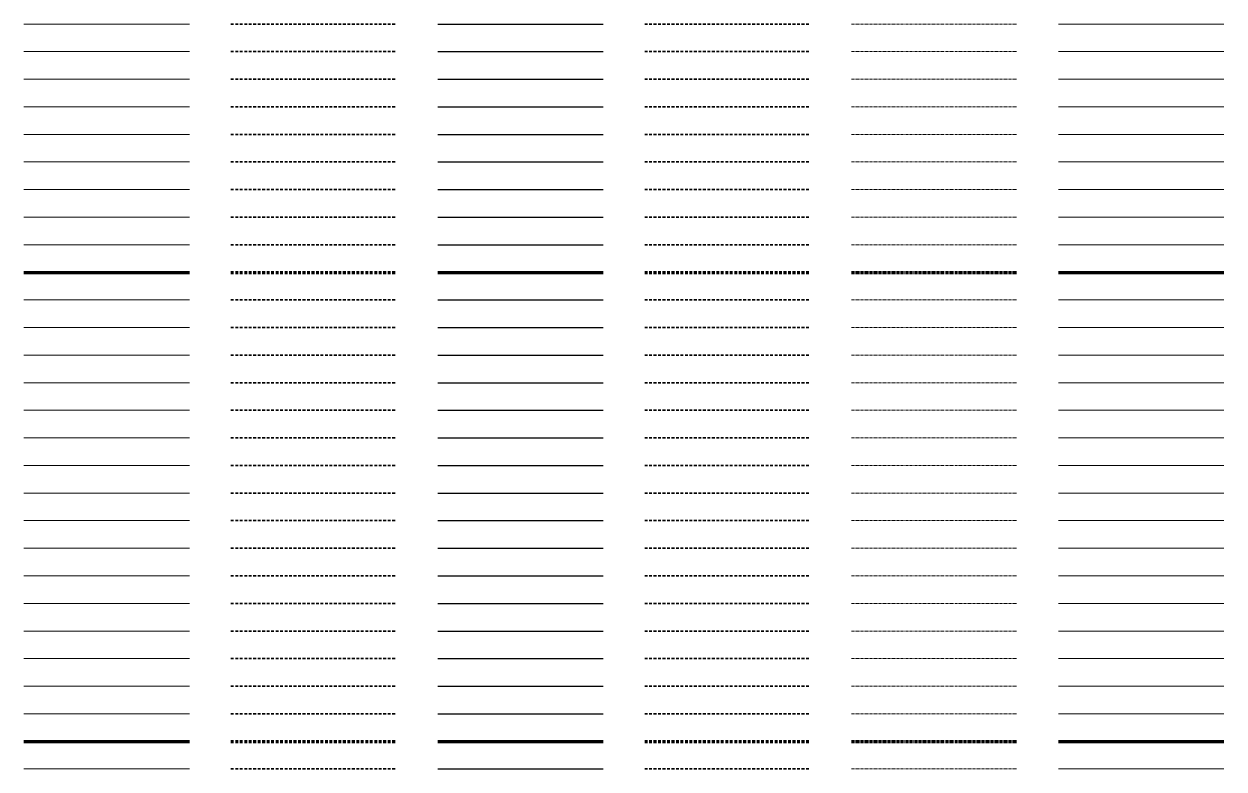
# Model space of a CAD drawing. Header units: metres. Extents: x -170 to 2070, y -13 to 17840.
# Drawn here: x 150 to 1020, y 3900 to 4440 of the extents above; entities that cross this region are included whole.
import ezdxf
from ezdxf.lldxf.tags import DXFTag

# ---------------------------------------------------------------- set-up
doc = ezdxf.new("R2010")
doc.units = ezdxf.units.M
doc.linetypes.add('KL-SO', pattern=[3.25, 2, -1.25])
doc.linetypes.add('KL-VERLATEN-SO', pattern=[3.25, 2, -0.5, 0.25, -0.5])
for name, color, linetype, lineweight in [('B-OI-KL-ET_HS_TRANSPORT_50 kV_OVERIG-G', 1, 'Continuous', 18), ('B-OI-KL-ET_HS_TRANSPORT_50 kV_OVERIG-RESERVE-G', 1, 'KL-RESERVE-SO', 18), ('B-OI-KL-ET_HS_TRANSPORT_50 kV_OVERIG-VERLATEN-G', 1, 'KL-VERLATEN-SO', 18), ('B-OI-KL-ET_HS_VERWIJZING_MANTELBUIS-G', 7, 'Continuous', 70), ('B-OI-KL-ET_HS_VERWIJZING_MANTELBUIS-RESERVE-G', 7, 'KL-RESERVE-SO', 70), ('B-OI-KL-ET_HS_VERWIJZING_MANTELBUIS-VERLATEN-G', 7, 'KL-VERLATEN-SO', 70), ('B-OI-KL-ET_HS_ZINKER_BOOG-G', 7, 'Continuous', 18), ('B-OI-KL-ET_HS_ZINKER_BOOG-RESERVE-G', 7, 'KL-RESERVE-SO', 18), ('B-OI-KL-ET_HS_ZINKER_BOOG-VERLATEN-G', 7, 'KL-VERLATEN-SO', 18), ('B-OI-KL-ET_LHS_AARDING_Cu VERTIND_25-G', 7, 'Continuous', 18), ('B-OI-KL-ET_LHS_AARDING_Cu VERTIND_25-RESERVE-G', 7, 'KL-RESERVE-SO', 18), ('B-OI-KL-ET_LHS_AARDING_Cu VERTIND_25-VERLATEN-G', 7, 'KL-VERLATEN-SO', 18), ('B-OI-KL-ET_LHS_AARDING_Cu VERTIND_35-G', 7, 'Continuous', 18), ('B-OI-KL-ET_LHS_AARDING_Cu VERTIND_35-RESERVE-G', 7, 'KL-RESERVE-SO', 18), ('B-OI-KL-ET_LHS_AARDING_Cu VERTIND_35-VERLATEN-G', 7, 'KL-VERLATEN-SO', 18), ('B-OI-KL-ET_LHS_AARDING_Cu VERTIND_50-G', 7, 'Continuous', 18), ('B-OI-KL-ET_LHS_AARDING_Cu VERTIND_50-RESERVE-G', 7, 'KL-RESERVE-SO', 18), ('B-OI-KL-ET_LHS_AARDING_Cu VERTIND_50-VERLATEN-G', 7, 'KL-VERLATEN-SO', 18), ('B-OI-KL-ET_LHS_AARDING_Cu VERTIND_6-G', 7, 'Continuous', 18), ('B-OI-KL-ET_LHS_AARDING_Cu VERTIND_6-RESERVE-G', 7, 'KL-RESERVE-SO', 18), ('B-OI-KL-ET_LHS_AARDING_Cu VERTIND_6-VERLATEN-G', 7, 'KL-VERLATEN-SO', 18), ('B-OI-KL-ET_LHS_AARDING_Cu VERTIND_70-G', 7, 'Continuous', 18), ('B-OI-KL-ET_LHS_AARDING_Cu VERTIND_70-RESERVE-G', 7, 'KL-RESERVE-SO', 18), ('B-OI-KL-ET_LHS_AARDING_Cu VERTIND_70-VERLATEN-G', 7, 'KL-VERLATEN-SO', 18), ('B-OI-KL-ET_LHS_AARDING_Cu VERTIND_95-G', 7, 'Continuous', 18), ('B-OI-KL-ET_LHS_AARDING_Cu VERTIND_95-RESERVE-G', 7, 'KL-RESERVE-SO', 18), ('B-OI-KL-ET_LHS_AARDING_Cu VERTIND_95-VERLATEN-G', 7, 'KL-VERLATEN-SO', 18), ('B-OI-KL-ET_LHS_AARDING_Cu_25-G', 7, 'Continuous', 18), ('B-OI-KL-ET_LHS_AARDING_Cu_25-RESERVE-G', 7, 'KL-RESERVE-SO', 18), ('B-OI-KL-ET_LHS_AARDING_Cu_25-VERLATEN-G', 7, 'KL-VERLATEN-SO', 18), ('B-OI-KL-ET_LHS_AARDING_Cu_35-G', 7, 'Continuous', 18), ('B-OI-KL-ET_LHS_AARDING_Cu_35-RESERVE-G', 7, 'KL-RESERVE-SO', 18), ('B-OI-KL-ET_LHS_AARDING_Cu_35-VERLATEN-G', 7, 'KL-VERLATEN-SO', 18), ('B-OI-KL-ET_LHS_AARDING_Cu_50-G', 7, 'Continuous', 18), ('B-OI-KL-ET_LHS_AARDING_Cu_50-RESERVE-G', 7, 'KL-RESERVE-SO', 18), ('B-OI-KL-ET_LHS_AARDING_Cu_50-VERLATEN-G', 7, 'KL-VERLATEN-SO', 18), ('B-OI-KL-ET_LHS_AARDING_Cu_6-G', 7, 'Continuous', 18), ('B-OI-KL-ET_LHS_AARDING_Cu_6-RESERVE-G', 7, 'KL-RESERVE-SO', 18), ('B-OI-KL-ET_LHS_AARDING_Cu_6-VERLATEN-G', 7, 'KL-VERLATEN-SO', 18), ('B-OI-KL-ET_LHS_AARDING_Cu_70-G', 7, 'Continuous', 18), ('B-OI-KL-ET_LHS_AARDING_Cu_70-RESERVE-G', 7, 'KL-RESERVE-SO', 18), ('B-OI-KL-ET_LHS_AARDING_Cu_70-VERLATEN-G', 7, 'KL-VERLATEN-SO', 18), ('B-OI-KL-ET_LHS_AARDING_Cu_95-G', 7, 'Continuous', 18), ('B-OI-KL-ET_LHS_AARDING_Cu_95-RESERVE-G', 7, 'KL-RESERVE-SO', 18), ('B-OI-KL-ET_LHS_AARDING_Cu_95-VERLATEN-G', 7, 'KL-VERLATEN-SO', 18), ('B-OI-KL-ET_LHS_KATTENRUG-G', 7, 'Continuous', 18), ('B-OI-KL-ET_LHS_KATTENRUG-RESERVE-G', 7, 'KL-RESERVE-SO', 18), ('B-OI-KL-ET_LHS_KATTENRUG-VERLATEN-G', 7, 'KL-VERLATEN-SO', 18), ('B-OI-KL-ET_LHS_KRUISING_OVERIG-G', 7, 'Continuous', 18), ('B-OI-KL-ET_LHS_KRUISING_OVERIG-RESERVE-G', 7, 'KL-RESERVE-SO', 18), ('B-OI-KL-ET_LHS_KRUISING_OVERIG-VERLATEN-G', 7, 'KL-VERLATEN-SO', 18), ('B-OI-KL-ET_LHS_OVERIG-G', 7, 'Continuous', 18), ('B-OI-KL-ET_LHS_OVERIG-RESERVE-G', 7, 'KL-RESERVE-SO', 18), ('B-OI-KL-ET_LHS_OVERIG-VERLATEN-G', 7, 'KL-VERLATEN-SO', 18), ('B-OI-KL-ET_LHS_VERWIJZING_MANTELBUIS-G', 7, 'Continuous', 70), ('B-OI-KL-ET_LHS_VERWIJZING_MANTELBUIS-RESERVE-G', 7, 'KL-RESERVE-SO', 70), ('B-OI-KL-ET_LHS_VERWIJZING_MANTELBUIS-VERLATEN-G', 7, 'KL-VERLATEN-SO', 70), ('B-OI-KL-ET_LHS_ZINKER_BOOG-G', 7, 'Continuous', 18), ('B-OI-KL-ET_LHS_ZINKER_BOOG-RESERVE-G', 7, 'KL-RESERVE-SO', 18), ('B-OI-KL-ET_LHS_ZINKER_BOOG-VERLATEN-G', 7, 'KL-VERLATEN-SO', 18), ('B-OI-KL-ET_LS_AANSLUITNET_230 V_2x2.5Cu as2.5-G', 14, 'Continuous', 18), ('B-OI-KL-ET_LS_AANSLUITNET_230 V_2x2.5Cu as2.5-RESERVE-G', 14, 'KL-RESERVE-SO', 18), ('B-OI-KL-ET_LS_AANSLUITNET_230 V_2x2.5Cu as2.5-VERLATEN-G', 14, 'KL-VERLATEN-SO', 18), ('B-OI-KL-ET_LS_AANSLUITNET_230 V_3x10Cu as10-G', 14, 'Continuous', 18), ('B-OI-KL-ET_LS_AANSLUITNET_230 V_3x10Cu as10-RESERVE-G', 14, 'KL-RESERVE-SO', 18), ('B-OI-KL-ET_LS_AANSLUITNET_230 V_3x10Cu as10-VERLATEN-G', 14, 'KL-VERLATEN-SO', 18), ('B-OI-KL-ET_LS_AANSLUITNET_230 V_3x2.5Cu as2.5-G', 14, 'Continuous', 18), ('B-OI-KL-ET_LS_AANSLUITNET_230 V_3x2.5Cu as2.5-RESERVE-G', 14, 'KL-RESERVE-SO', 18), ('B-OI-KL-ET_LS_AANSLUITNET_230 V_3x2.5Cu as2.5-VERLATEN-G', 14, 'KL-VERLATEN-SO', 18), ('B-OI-KL-ET_LS_AANSLUITNET_230 V_3x6Cu as6-G', 14, 'Continuous', 18), ('B-OI-KL-ET_LS_AANSLUITNET_230 V_3x6Cu as6-RESERVE-G', 14, 'KL-RESERVE-SO', 18), ('B-OI-KL-ET_LS_AANSLUITNET_230 V_3x6Cu as6-VERLATEN-G', 14, 'KL-VERLATEN-SO', 18), ('B-OI-KL-ET_LS_AANSLUITNET_230 V_4x10Cu as10-G', 14, 'Continuous', 18), ('B-OI-KL-ET_LS_AANSLUITNET_230 V_4x10Cu as10-RESERVE-G', 14, 'KL-RESERVE-SO', 18), ('B-OI-KL-ET_LS_AANSLUITNET_230 V_4x10Cu as10-VERLATEN-G', 14, 'KL-VERLATEN-SO', 18), ('B-OI-KL-ET_LS_AANSLUITNET_230 V_4x150Al 4x6Cu as50Cu-G', 14, 'Continuous', 18), ('B-OI-KL-ET_LS_AANSLUITNET_230 V_4x150Al 4x6Cu as50Cu-RESERVE-G', 14, 'KL-RESERVE-SO', 18), ('B-OI-KL-ET_LS_AANSLUITNET_230 V_4x150Al 4x6Cu as50Cu-VERLATEN-G', 14, 'KL-VERLATEN-SO', 18), ('B-OI-KL-ET_LS_AANSLUITNET_230 V_4x150Al as50Cu-G', 14, 'Continuous', 18), ('B-OI-KL-ET_LS_AANSLUITNET_230 V_4x150Al as50Cu-RESERVE-G', 14, 'KL-RESERVE-SO', 18), ('B-OI-KL-ET_LS_AANSLUITNET_230 V_4x150Al as50Cu-VERLATEN-G', 14, 'KL-VERLATEN-SO', 18), ('B-OI-KL-ET_LS_AANSLUITNET_230 V_4x16Cu as16-G', 14, 'Continuous', 18), ('B-OI-KL-ET_LS_AANSLUITNET_230 V_4x16Cu as16-RESERVE-G', 14, 'KL-RESERVE-SO', 18), ('B-OI-KL-ET_LS_AANSLUITNET_230 V_4x16Cu as16-VERLATEN-G', 14, 'KL-VERLATEN-SO', 18), ('N-OI-KL-ET_HS_TRANSPORT_50 kV_OVERIG-G', 1, 'KL-SO', 35), ('N-OI-KL-ET_HS_VERWIJZING_MANTELBUIS-G', 10, 'KL-SO', 70), ('N-OI-KL-ET_HS_ZINKER_BOOG-G', 7, 'KL-SO', 35), ('N-OI-KL-ET_LHS_AARDING_Cu VERTIND_25-G', 7, 'KL-SO', 35), ('N-OI-KL-ET_LHS_AARDING_Cu VERTIND_35-G', 7, 'KL-SO', 35), ('N-OI-KL-ET_LHS_AARDING_Cu VERTIND_50-G', 7, 'KL-SO', 35), ('N-OI-KL-ET_LHS_AARDING_Cu VERTIND_6-G', 7, 'KL-SO', 35), ('N-OI-KL-ET_LHS_AARDING_Cu VERTIND_70-G', 7, 'KL-SO', 35), ('N-OI-KL-ET_LHS_AARDING_Cu VERTIND_95-G', 7, 'KL-SO', 35), ('N-OI-KL-ET_LHS_AARDING_Cu_25-G', 7, 'KL-SO', 35), ('N-OI-KL-ET_LHS_AARDING_Cu_35-G', 7, 'KL-SO', 35), ('N-OI-KL-ET_LHS_AARDING_Cu_50-G', 7, 'KL-SO', 35), ('N-OI-KL-ET_LHS_AARDING_Cu_6-G', 7, 'KL-SO', 35), ('N-OI-KL-ET_LHS_AARDING_Cu_70-G', 7, 'KL-SO', 35), ('N-OI-KL-ET_LHS_AARDING_Cu_95-G', 7, 'KL-SO', 35), ('N-OI-KL-ET_LHS_KATTENRUG-G', 7, 'KL-SO', 35), ('N-OI-KL-ET_LHS_KRUISING_OVERIG-G', 7, 'KL-SO', 35), ('N-OI-KL-ET_LHS_OVERIG-G', 7, 'KL-SO', 35), ('N-OI-KL-ET_LHS_VERWIJZING_MANTELBUIS-G', 10, 'KL-SO', 70), ('N-OI-KL-ET_LHS_ZINKER_BOOG-G', 7, 'KL-SO', 35), ('N-OI-KL-ET_LS_AANSLUITNET_230 V_2x2.5Cu as2.5-G', 14, 'KL-SO', 35), ('N-OI-KL-ET_LS_AANSLUITNET_230 V_3x10Cu as10-G', 14, 'KL-SO', 35), ('N-OI-KL-ET_LS_AANSLUITNET_230 V_3x2.5Cu as2.5-G', 14, 'KL-SO', 35), ('N-OI-KL-ET_LS_AANSLUITNET_230 V_3x6Cu as6-G', 14, 'KL-SO', 35), ('N-OI-KL-ET_LS_AANSLUITNET_230 V_4x10Cu as10-G', 14, 'KL-SO', 35), ('N-OI-KL-ET_LS_AANSLUITNET_230 V_4x150Al 4x6Cu as50Cu-G', 14, 'KL-SO', 35), ('N-OI-KL-ET_LS_AANSLUITNET_230 V_4x150Al as50Cu-G', 14, 'KL-SO', 35), ('N-OI-KL-ET_LS_AANSLUITNET_230 V_4x16Cu as16-G', 14, 'KL-SO', 35), ('R-OI-KL-ET_HS_TRANSPORT_50 kV_OVERIG-G', 1, 'KL-SO', 35), ('R-OI-KL-ET_HS_VERWIJZING_MANTELBUIS-G', 10, 'KL-SO', 70), ('R-OI-KL-ET_HS_ZINKER_BOOG-G', 7, 'KL-SO', 35), ('R-OI-KL-ET_LHS_AARDING_Cu VERTIND_25-G', 7, 'KL-SO', 35), ('R-OI-KL-ET_LHS_AARDING_Cu VERTIND_35-G', 7, 'KL-SO', 35), ('R-OI-KL-ET_LHS_AARDING_Cu VERTIND_50-G', 7, 'KL-SO', 35), ('R-OI-KL-ET_LHS_AARDING_Cu VERTIND_6-G', 7, 'KL-SO', 35), ('R-OI-KL-ET_LHS_AARDING_Cu VERTIND_70-G', 7, 'KL-SO', 35), ('R-OI-KL-ET_LHS_AARDING_Cu VERTIND_95-G', 7, 'KL-SO', 35), ('R-OI-KL-ET_LHS_AARDING_Cu_25-G', 7, 'KL-SO', 35), ('R-OI-KL-ET_LHS_AARDING_Cu_35-G', 7, 'KL-SO', 35), ('R-OI-KL-ET_LHS_AARDING_Cu_50-G', 7, 'KL-SO', 35), ('R-OI-KL-ET_LHS_AARDING_Cu_6-G', 7, 'KL-SO', 35), ('R-OI-KL-ET_LHS_AARDING_Cu_70-G', 7, 'KL-SO', 35), ('R-OI-KL-ET_LHS_AARDING_Cu_95-G', 7, 'KL-SO', 35), ('R-OI-KL-ET_LHS_KATTENRUG-G', 7, 'KL-SO', 35), ('R-OI-KL-ET_LHS_KRUISING_OVERIG-G', 7, 'KL-SO', 35), ('R-OI-KL-ET_LHS_OVERIG-G', 7, 'KL-SO', 35), ('R-OI-KL-ET_LHS_VERWIJZING_MANTELBUIS-G', 10, 'KL-SO', 70), ('R-OI-KL-ET_LHS_ZINKER_BOOG-G', 7, 'KL-SO', 35), ('R-OI-KL-ET_LS_AANSLUITNET_230 V_2x2.5Cu as2.5-G', 14, 'KL-SO', 35), ('R-OI-KL-ET_LS_AANSLUITNET_230 V_3x10Cu as10-G', 14, 'KL-SO', 35), ('R-OI-KL-ET_LS_AANSLUITNET_230 V_3x2.5Cu as2.5-G', 14, 'KL-SO', 35), ('R-OI-KL-ET_LS_AANSLUITNET_230 V_3x6Cu as6-G', 14, 'KL-SO', 35), ('R-OI-KL-ET_LS_AANSLUITNET_230 V_4x10Cu as10-G', 14, 'KL-SO', 35), ('R-OI-KL-ET_LS_AANSLUITNET_230 V_4x150Al 4x6Cu as50Cu-G', 14, 'KL-SO', 35), ('R-OI-KL-ET_LS_AANSLUITNET_230 V_4x150Al as50Cu-G', 14, 'KL-SO', 35), ('R-OI-KL-ET_LS_AANSLUITNET_230 V_4x16Cu as16-G', 14, 'KL-SO', 35), ('V-OI-KL-ET_HS_TRANSPORT_50 kV_OVERIG-G', 1, 'V-KL-SO', 25), ('V-OI-KL-ET_HS_VERWIJZING_MANTELBUIS-G', 7, 'V-KL-SO', 70), ('V-OI-KL-ET_HS_ZINKER_BOOG-G', 7, 'V-KL-SO', 25), ('V-OI-KL-ET_LHS_AARDING_Cu VERTIND_25-G', 7, 'V-KL-SO', 25), ('V-OI-KL-ET_LHS_AARDING_Cu VERTIND_35-G', 7, 'V-KL-SO', 25), ('V-OI-KL-ET_LHS_AARDING_Cu VERTIND_50-G', 7, 'V-KL-SO', 25), ('V-OI-KL-ET_LHS_AARDING_Cu VERTIND_6-G', 7, 'V-KL-SO', 25), ('V-OI-KL-ET_LHS_AARDING_Cu VERTIND_70-G', 7, 'V-KL-SO', 25), ('V-OI-KL-ET_LHS_AARDING_Cu VERTIND_95-G', 7, 'V-KL-SO', 25), ('V-OI-KL-ET_LHS_AARDING_Cu_25-G', 7, 'V-KL-SO', 25), ('V-OI-KL-ET_LHS_AARDING_Cu_35-G', 7, 'V-KL-SO', 25), ('V-OI-KL-ET_LHS_AARDING_Cu_50-G', 7, 'V-KL-SO', 25), ('V-OI-KL-ET_LHS_AARDING_Cu_6-G', 7, 'V-KL-SO', 25), ('V-OI-KL-ET_LHS_AARDING_Cu_70-G', 7, 'V-KL-SO', 25), ('V-OI-KL-ET_LHS_AARDING_Cu_95-G', 7, 'V-KL-SO', 25), ('V-OI-KL-ET_LHS_KATTENRUG-G', 7, 'V-KL-SO', 25), ('V-OI-KL-ET_LHS_KRUISING_OVERIG-G', 7, 'V-KL-SO', 25), ('V-OI-KL-ET_LHS_OVERIG-G', 7, 'V-KL-SO', 25), ('V-OI-KL-ET_LHS_VERWIJZING_MANTELBUIS-G', 7, 'V-KL-SO', 70), ('V-OI-KL-ET_LHS_ZINKER_BOOG-G', 7, 'V-KL-SO', 25), ('V-OI-KL-ET_LS_AANSLUITNET_230 V_2x2.5Cu as2.5-G', 14, 'V-KL-SO', 25), ('V-OI-KL-ET_LS_AANSLUITNET_230 V_3x10Cu as10-G', 14, 'V-KL-SO', 25), ('V-OI-KL-ET_LS_AANSLUITNET_230 V_3x2.5Cu as2.5-G', 14, 'V-KL-SO', 25), ('V-OI-KL-ET_LS_AANSLUITNET_230 V_3x6Cu as6-G', 14, 'V-KL-SO', 25), ('V-OI-KL-ET_LS_AANSLUITNET_230 V_4x10Cu as10-G', 14, 'V-KL-SO', 25), ('V-OI-KL-ET_LS_AANSLUITNET_230 V_4x150Al 4x6Cu as50Cu-G', 14, 'V-KL-SO', 25), ('V-OI-KL-ET_LS_AANSLUITNET_230 V_4x150Al as50Cu-G', 14, 'V-KL-SO', 25), ('V-OI-KL-ET_LS_AANSLUITNET_230 V_4x16Cu as16-G', 14, 'V-KL-SO', 25)]:
    doc.layers.add(name, color=color, linetype=linetype, lineweight=lineweight)
tags = doc.linetypes.add('KL-RESERVE-SO', pattern='A,7,-2,["RS",Standard,S=1,R=0,X=-1,Y=-0.5],-1.5', length=10.5).pattern_tags.tags
tags[6] = DXFTag(74, 10)
doc.linetypes.add('V-KL-SO', pattern='A,2,[24,nlcs.shx,S=0.75,R=0,X=0,Y=0],2', length=4)

msp = doc.modelspace()

# ---------------------------------------------------------------- linework, layer by layer
at = {"layer": 'B-OI-KL-ET_HS_TRANSPORT_50 kV_OVERIG-G'}
msp.add_line((150, 3900), (270, 3900), dxfattribs=at)
at = {"layer": 'B-OI-KL-ET_HS_TRANSPORT_50 kV_OVERIG-RESERVE-G'}
msp.add_line((900, 3900), (1020, 3900), dxfattribs=at)
at = {"layer": 'B-OI-KL-ET_HS_TRANSPORT_50 kV_OVERIG-VERLATEN-G'}
msp.add_line((750, 3900), (870, 3900), dxfattribs=at)
at = {"layer": 'B-OI-KL-ET_HS_VERWIJZING_MANTELBUIS-G'}
msp.add_line((150, 3920), (270, 3920), dxfattribs=at)
at = {"layer": 'B-OI-KL-ET_HS_VERWIJZING_MANTELBUIS-RESERVE-G'}
msp.add_line((900, 3920), (1020, 3920), dxfattribs=at)
at = {"layer": 'B-OI-KL-ET_HS_VERWIJZING_MANTELBUIS-VERLATEN-G'}
msp.add_line((750, 3920), (870, 3920), dxfattribs=at)
at = {"layer": 'B-OI-KL-ET_HS_ZINKER_BOOG-G'}
msp.add_line((150, 3940), (270, 3940), dxfattribs=at)
at = {"layer": 'B-OI-KL-ET_HS_ZINKER_BOOG-RESERVE-G'}
msp.add_line((900, 3940), (1020, 3940), dxfattribs=at)
at = {"layer": 'B-OI-KL-ET_HS_ZINKER_BOOG-VERLATEN-G'}
msp.add_line((750, 3940), (870, 3940), dxfattribs=at)
at = {"layer": 'B-OI-KL-ET_LHS_AARDING_Cu VERTIND_25-G'}
msp.add_line((150, 3960), (270, 3960), dxfattribs=at)
at = {"layer": 'B-OI-KL-ET_LHS_AARDING_Cu VERTIND_25-RESERVE-G'}
msp.add_line((900, 3960), (1020, 3960), dxfattribs=at)
at = {"layer": 'B-OI-KL-ET_LHS_AARDING_Cu VERTIND_25-VERLATEN-G'}
msp.add_line((750, 3960), (870, 3960), dxfattribs=at)
at = {"layer": 'B-OI-KL-ET_LHS_AARDING_Cu VERTIND_35-G'}
msp.add_line((150, 3980), (270, 3980), dxfattribs=at)
at = {"layer": 'B-OI-KL-ET_LHS_AARDING_Cu VERTIND_35-RESERVE-G'}
msp.add_line((900, 3980), (1020, 3980), dxfattribs=at)
at = {"layer": 'B-OI-KL-ET_LHS_AARDING_Cu VERTIND_35-VERLATEN-G'}
msp.add_line((750, 3980), (870, 3980), dxfattribs=at)
at = {"layer": 'B-OI-KL-ET_LHS_AARDING_Cu VERTIND_50-G'}
msp.add_line((150, 4000), (270, 4000), dxfattribs=at)
at = {"layer": 'B-OI-KL-ET_LHS_AARDING_Cu VERTIND_50-RESERVE-G'}
msp.add_line((900, 4000), (1020, 4000), dxfattribs=at)
at = {"layer": 'B-OI-KL-ET_LHS_AARDING_Cu VERTIND_50-VERLATEN-G'}
msp.add_line((750, 4000), (870, 4000), dxfattribs=at)
at = {"layer": 'B-OI-KL-ET_LHS_AARDING_Cu VERTIND_6-G'}
msp.add_line((150, 4020), (270, 4020), dxfattribs=at)
at = {"layer": 'B-OI-KL-ET_LHS_AARDING_Cu VERTIND_6-RESERVE-G'}
msp.add_line((900, 4020), (1020, 4020), dxfattribs=at)
at = {"layer": 'B-OI-KL-ET_LHS_AARDING_Cu VERTIND_6-VERLATEN-G'}
msp.add_line((750, 4020), (870, 4020), dxfattribs=at)
at = {"layer": 'B-OI-KL-ET_LHS_AARDING_Cu VERTIND_70-G'}
msp.add_line((150, 4040), (270, 4040), dxfattribs=at)
at = {"layer": 'B-OI-KL-ET_LHS_AARDING_Cu VERTIND_70-RESERVE-G'}
msp.add_line((900, 4040), (1020, 4040), dxfattribs=at)
at = {"layer": 'B-OI-KL-ET_LHS_AARDING_Cu VERTIND_70-VERLATEN-G'}
msp.add_line((750, 4040), (870, 4040), dxfattribs=at)
at = {"layer": 'B-OI-KL-ET_LHS_AARDING_Cu VERTIND_95-G'}
msp.add_line((150, 4060), (270, 4060), dxfattribs=at)
at = {"layer": 'B-OI-KL-ET_LHS_AARDING_Cu VERTIND_95-RESERVE-G'}
msp.add_line((900, 4060), (1020, 4060), dxfattribs=at)
at = {"layer": 'B-OI-KL-ET_LHS_AARDING_Cu VERTIND_95-VERLATEN-G'}
msp.add_line((750, 4060), (870, 4060), dxfattribs=at)
at = {"layer": 'B-OI-KL-ET_LHS_AARDING_Cu_25-G'}
msp.add_line((150, 4080), (270, 4080), dxfattribs=at)
at = {"layer": 'B-OI-KL-ET_LHS_AARDING_Cu_25-RESERVE-G'}
msp.add_line((900, 4080), (1020, 4080), dxfattribs=at)
at = {"layer": 'B-OI-KL-ET_LHS_AARDING_Cu_25-VERLATEN-G'}
msp.add_line((750, 4080), (870, 4080), dxfattribs=at)
at = {"layer": 'B-OI-KL-ET_LHS_AARDING_Cu_35-G'}
msp.add_line((150, 4100), (270, 4100), dxfattribs=at)
at = {"layer": 'B-OI-KL-ET_LHS_AARDING_Cu_35-RESERVE-G'}
msp.add_line((900, 4100), (1020, 4100), dxfattribs=at)
at = {"layer": 'B-OI-KL-ET_LHS_AARDING_Cu_35-VERLATEN-G'}
msp.add_line((750, 4100), (870, 4100), dxfattribs=at)
at = {"layer": 'B-OI-KL-ET_LHS_AARDING_Cu_50-G'}
msp.add_line((150, 4120), (270, 4120), dxfattribs=at)
at = {"layer": 'B-OI-KL-ET_LHS_AARDING_Cu_50-RESERVE-G'}
msp.add_line((900, 4120), (1020, 4120), dxfattribs=at)
at = {"layer": 'B-OI-KL-ET_LHS_AARDING_Cu_50-VERLATEN-G'}
msp.add_line((750, 4120), (870, 4120), dxfattribs=at)
at = {"layer": 'B-OI-KL-ET_LHS_AARDING_Cu_6-G'}
msp.add_line((150, 4140), (270, 4140), dxfattribs=at)
at = {"layer": 'B-OI-KL-ET_LHS_AARDING_Cu_6-RESERVE-G'}
msp.add_line((900, 4140), (1020, 4140), dxfattribs=at)
at = {"layer": 'B-OI-KL-ET_LHS_AARDING_Cu_6-VERLATEN-G'}
msp.add_line((750, 4140), (870, 4140), dxfattribs=at)
at = {"layer": 'B-OI-KL-ET_LHS_AARDING_Cu_70-G'}
msp.add_line((150, 4160), (270, 4160), dxfattribs=at)
at = {"layer": 'B-OI-KL-ET_LHS_AARDING_Cu_70-RESERVE-G'}
msp.add_line((900, 4160), (1020, 4160), dxfattribs=at)
at = {"layer": 'B-OI-KL-ET_LHS_AARDING_Cu_70-VERLATEN-G'}
msp.add_line((750, 4160), (870, 4160), dxfattribs=at)
at = {"layer": 'B-OI-KL-ET_LHS_AARDING_Cu_95-G'}
msp.add_line((150, 4180), (270, 4180), dxfattribs=at)
at = {"layer": 'B-OI-KL-ET_LHS_AARDING_Cu_95-RESERVE-G'}
msp.add_line((900, 4180), (1020, 4180), dxfattribs=at)
at = {"layer": 'B-OI-KL-ET_LHS_AARDING_Cu_95-VERLATEN-G'}
msp.add_line((750, 4180), (870, 4180), dxfattribs=at)
at = {"layer": 'B-OI-KL-ET_LHS_KATTENRUG-G'}
msp.add_line((150, 4200), (270, 4200), dxfattribs=at)
at = {"layer": 'B-OI-KL-ET_LHS_KATTENRUG-RESERVE-G'}
msp.add_line((900, 4200), (1020, 4200), dxfattribs=at)
at = {"layer": 'B-OI-KL-ET_LHS_KATTENRUG-VERLATEN-G'}
msp.add_line((750, 4200), (870, 4200), dxfattribs=at)
at = {"layer": 'B-OI-KL-ET_LHS_KRUISING_OVERIG-G'}
msp.add_line((150, 4220), (270, 4220), dxfattribs=at)
at = {"layer": 'B-OI-KL-ET_LHS_KRUISING_OVERIG-RESERVE-G'}
msp.add_line((900, 4220), (1020, 4220), dxfattribs=at)
at = {"layer": 'B-OI-KL-ET_LHS_KRUISING_OVERIG-VERLATEN-G'}
msp.add_line((750, 4220), (870, 4220), dxfattribs=at)
at = {"layer": 'B-OI-KL-ET_LHS_OVERIG-G'}
msp.add_line((150, 4240), (270, 4240), dxfattribs=at)
at = {"layer": 'B-OI-KL-ET_LHS_OVERIG-RESERVE-G'}
msp.add_line((900, 4240), (1020, 4240), dxfattribs=at)
at = {"layer": 'B-OI-KL-ET_LHS_OVERIG-VERLATEN-G'}
msp.add_line((750, 4240), (870, 4240), dxfattribs=at)
at = {"layer": 'B-OI-KL-ET_LHS_VERWIJZING_MANTELBUIS-G'}
msp.add_line((150, 4260), (270, 4260), dxfattribs=at)
at = {"layer": 'B-OI-KL-ET_LHS_VERWIJZING_MANTELBUIS-RESERVE-G'}
msp.add_line((900, 4260), (1020, 4260), dxfattribs=at)
at = {"layer": 'B-OI-KL-ET_LHS_VERWIJZING_MANTELBUIS-VERLATEN-G'}
msp.add_line((750, 4260), (870, 4260), dxfattribs=at)
at = {"layer": 'B-OI-KL-ET_LHS_ZINKER_BOOG-G'}
msp.add_line((150, 4280), (270, 4280), dxfattribs=at)
at = {"layer": 'B-OI-KL-ET_LHS_ZINKER_BOOG-RESERVE-G'}
msp.add_line((900, 4280), (1020, 4280), dxfattribs=at)
at = {"layer": 'B-OI-KL-ET_LHS_ZINKER_BOOG-VERLATEN-G'}
msp.add_line((750, 4280), (870, 4280), dxfattribs=at)
at = {"layer": 'B-OI-KL-ET_LS_AANSLUITNET_230 V_2x2.5Cu as2.5-G'}
msp.add_line((150, 4300), (270, 4300), dxfattribs=at)
at = {"layer": 'B-OI-KL-ET_LS_AANSLUITNET_230 V_2x2.5Cu as2.5-RESERVE-G'}
msp.add_line((900, 4300), (1020, 4300), dxfattribs=at)
at = {"layer": 'B-OI-KL-ET_LS_AANSLUITNET_230 V_2x2.5Cu as2.5-VERLATEN-G'}
msp.add_line((750, 4300), (870, 4300), dxfattribs=at)
at = {"layer": 'B-OI-KL-ET_LS_AANSLUITNET_230 V_3x10Cu as10-G'}
msp.add_line((150, 4320), (270, 4320), dxfattribs=at)
at = {"layer": 'B-OI-KL-ET_LS_AANSLUITNET_230 V_3x10Cu as10-RESERVE-G'}
msp.add_line((900, 4320), (1020, 4320), dxfattribs=at)
at = {"layer": 'B-OI-KL-ET_LS_AANSLUITNET_230 V_3x10Cu as10-VERLATEN-G'}
msp.add_line((750, 4320), (870, 4320), dxfattribs=at)
at = {"layer": 'B-OI-KL-ET_LS_AANSLUITNET_230 V_3x2.5Cu as2.5-G'}
msp.add_line((150, 4340), (270, 4340), dxfattribs=at)
at = {"layer": 'B-OI-KL-ET_LS_AANSLUITNET_230 V_3x2.5Cu as2.5-RESERVE-G'}
msp.add_line((900, 4340), (1020, 4340), dxfattribs=at)
at = {"layer": 'B-OI-KL-ET_LS_AANSLUITNET_230 V_3x2.5Cu as2.5-VERLATEN-G'}
msp.add_line((750, 4340), (870, 4340), dxfattribs=at)
at = {"layer": 'B-OI-KL-ET_LS_AANSLUITNET_230 V_3x6Cu as6-G'}
msp.add_line((150, 4360), (270, 4360), dxfattribs=at)
at = {"layer": 'B-OI-KL-ET_LS_AANSLUITNET_230 V_3x6Cu as6-RESERVE-G'}
msp.add_line((900, 4360), (1020, 4360), dxfattribs=at)
at = {"layer": 'B-OI-KL-ET_LS_AANSLUITNET_230 V_3x6Cu as6-VERLATEN-G'}
msp.add_line((750, 4360), (870, 4360), dxfattribs=at)
at = {"layer": 'B-OI-KL-ET_LS_AANSLUITNET_230 V_4x10Cu as10-G'}
msp.add_line((150, 4380), (270, 4380), dxfattribs=at)
at = {"layer": 'B-OI-KL-ET_LS_AANSLUITNET_230 V_4x10Cu as10-RESERVE-G'}
msp.add_line((900, 4380), (1020, 4380), dxfattribs=at)
at = {"layer": 'B-OI-KL-ET_LS_AANSLUITNET_230 V_4x10Cu as10-VERLATEN-G'}
msp.add_line((750, 4380), (870, 4380), dxfattribs=at)
at = {"layer": 'B-OI-KL-ET_LS_AANSLUITNET_230 V_4x150Al 4x6Cu as50Cu-G'}
msp.add_line((150, 4400), (270, 4400), dxfattribs=at)
at = {"layer": 'B-OI-KL-ET_LS_AANSLUITNET_230 V_4x150Al 4x6Cu as50Cu-RESERVE-G'}
msp.add_line((900, 4400), (1020, 4400), dxfattribs=at)
at = {"layer": 'B-OI-KL-ET_LS_AANSLUITNET_230 V_4x150Al 4x6Cu as50Cu-VERLATEN-G'}
msp.add_line((750, 4400), (870, 4400), dxfattribs=at)
at = {"layer": 'B-OI-KL-ET_LS_AANSLUITNET_230 V_4x150Al as50Cu-G'}
msp.add_line((150, 4420), (270, 4420), dxfattribs=at)
at = {"layer": 'B-OI-KL-ET_LS_AANSLUITNET_230 V_4x150Al as50Cu-RESERVE-G'}
msp.add_line((900, 4420), (1020, 4420), dxfattribs=at)
at = {"layer": 'B-OI-KL-ET_LS_AANSLUITNET_230 V_4x150Al as50Cu-VERLATEN-G'}
msp.add_line((750, 4420), (870, 4420), dxfattribs=at)
at = {"layer": 'B-OI-KL-ET_LS_AANSLUITNET_230 V_4x16Cu as16-G'}
msp.add_line((150, 4440), (270, 4440), dxfattribs=at)
at = {"layer": 'B-OI-KL-ET_LS_AANSLUITNET_230 V_4x16Cu as16-RESERVE-G'}
msp.add_line((900, 4440), (1020, 4440), dxfattribs=at)
at = {"layer": 'B-OI-KL-ET_LS_AANSLUITNET_230 V_4x16Cu as16-VERLATEN-G'}
msp.add_line((750, 4440), (870, 4440), dxfattribs=at)
at = {"layer": 'N-OI-KL-ET_HS_TRANSPORT_50 kV_OVERIG-G'}
msp.add_line((300, 3900), (420, 3900), dxfattribs=at)
at = {"layer": 'N-OI-KL-ET_HS_VERWIJZING_MANTELBUIS-G'}
msp.add_line((300, 3920), (420, 3920), dxfattribs=at)
at = {"layer": 'N-OI-KL-ET_HS_ZINKER_BOOG-G'}
msp.add_line((300, 3940), (420, 3940), dxfattribs=at)
at = {"layer": 'N-OI-KL-ET_LHS_AARDING_Cu VERTIND_25-G'}
msp.add_line((300, 3960), (420, 3960), dxfattribs=at)
at = {"layer": 'N-OI-KL-ET_LHS_AARDING_Cu VERTIND_35-G'}
msp.add_line((300, 3980), (420, 3980), dxfattribs=at)
at = {"layer": 'N-OI-KL-ET_LHS_AARDING_Cu VERTIND_50-G'}
msp.add_line((300, 4000), (420, 4000), dxfattribs=at)
at = {"layer": 'N-OI-KL-ET_LHS_AARDING_Cu VERTIND_6-G'}
msp.add_line((300, 4020), (420, 4020), dxfattribs=at)
at = {"layer": 'N-OI-KL-ET_LHS_AARDING_Cu VERTIND_70-G'}
msp.add_line((300, 4040), (420, 4040), dxfattribs=at)
at = {"layer": 'N-OI-KL-ET_LHS_AARDING_Cu VERTIND_95-G'}
msp.add_line((300, 4060), (420, 4060), dxfattribs=at)
at = {"layer": 'N-OI-KL-ET_LHS_AARDING_Cu_25-G'}
msp.add_line((300, 4080), (420, 4080), dxfattribs=at)
at = {"layer": 'N-OI-KL-ET_LHS_AARDING_Cu_35-G'}
msp.add_line((300, 4100), (420, 4100), dxfattribs=at)
at = {"layer": 'N-OI-KL-ET_LHS_AARDING_Cu_50-G'}
msp.add_line((300, 4120), (420, 4120), dxfattribs=at)
at = {"layer": 'N-OI-KL-ET_LHS_AARDING_Cu_6-G'}
msp.add_line((300, 4140), (420, 4140), dxfattribs=at)
at = {"layer": 'N-OI-KL-ET_LHS_AARDING_Cu_70-G'}
msp.add_line((300, 4160), (420, 4160), dxfattribs=at)
at = {"layer": 'N-OI-KL-ET_LHS_AARDING_Cu_95-G'}
msp.add_line((300, 4180), (420, 4180), dxfattribs=at)
at = {"layer": 'N-OI-KL-ET_LHS_KATTENRUG-G'}
msp.add_line((300, 4200), (420, 4200), dxfattribs=at)
at = {"layer": 'N-OI-KL-ET_LHS_KRUISING_OVERIG-G'}
msp.add_line((300, 4220), (420, 4220), dxfattribs=at)
at = {"layer": 'N-OI-KL-ET_LHS_OVERIG-G'}
msp.add_line((300, 4240), (420, 4240), dxfattribs=at)
at = {"layer": 'N-OI-KL-ET_LHS_VERWIJZING_MANTELBUIS-G'}
msp.add_line((300, 4260), (420, 4260), dxfattribs=at)
at = {"layer": 'N-OI-KL-ET_LHS_ZINKER_BOOG-G'}
msp.add_line((300, 4280), (420, 4280), dxfattribs=at)
at = {"layer": 'N-OI-KL-ET_LS_AANSLUITNET_230 V_2x2.5Cu as2.5-G'}
msp.add_line((300, 4300), (420, 4300), dxfattribs=at)
at = {"layer": 'N-OI-KL-ET_LS_AANSLUITNET_230 V_3x10Cu as10-G'}
msp.add_line((300, 4320), (420, 4320), dxfattribs=at)
at = {"layer": 'N-OI-KL-ET_LS_AANSLUITNET_230 V_3x2.5Cu as2.5-G'}
msp.add_line((300, 4340), (420, 4340), dxfattribs=at)
at = {"layer": 'N-OI-KL-ET_LS_AANSLUITNET_230 V_3x6Cu as6-G'}
msp.add_line((300, 4360), (420, 4360), dxfattribs=at)
at = {"layer": 'N-OI-KL-ET_LS_AANSLUITNET_230 V_4x10Cu as10-G'}
msp.add_line((300, 4380), (420, 4380), dxfattribs=at)
at = {"layer": 'N-OI-KL-ET_LS_AANSLUITNET_230 V_4x150Al 4x6Cu as50Cu-G'}
msp.add_line((300, 4400), (420, 4400), dxfattribs=at)
at = {"layer": 'N-OI-KL-ET_LS_AANSLUITNET_230 V_4x150Al as50Cu-G'}
msp.add_line((300, 4420), (420, 4420), dxfattribs=at)
at = {"layer": 'N-OI-KL-ET_LS_AANSLUITNET_230 V_4x16Cu as16-G'}
msp.add_line((300, 4440), (420, 4440), dxfattribs=at)
at = {"layer": 'R-OI-KL-ET_HS_TRANSPORT_50 kV_OVERIG-G'}
msp.add_line((600, 3900), (720, 3900), dxfattribs=at)
at = {"layer": 'R-OI-KL-ET_HS_VERWIJZING_MANTELBUIS-G'}
msp.add_line((600, 3920), (720, 3920), dxfattribs=at)
at = {"layer": 'R-OI-KL-ET_HS_ZINKER_BOOG-G'}
msp.add_line((600, 3940), (720, 3940), dxfattribs=at)
at = {"layer": 'R-OI-KL-ET_LHS_AARDING_Cu VERTIND_25-G'}
msp.add_line((600, 3960), (720, 3960), dxfattribs=at)
at = {"layer": 'R-OI-KL-ET_LHS_AARDING_Cu VERTIND_35-G'}
msp.add_line((600, 3980), (720, 3980), dxfattribs=at)
at = {"layer": 'R-OI-KL-ET_LHS_AARDING_Cu VERTIND_50-G'}
msp.add_line((600, 4000), (720, 4000), dxfattribs=at)
at = {"layer": 'R-OI-KL-ET_LHS_AARDING_Cu VERTIND_6-G'}
msp.add_line((600, 4020), (720, 4020), dxfattribs=at)
at = {"layer": 'R-OI-KL-ET_LHS_AARDING_Cu VERTIND_70-G'}
msp.add_line((600, 4040), (720, 4040), dxfattribs=at)
at = {"layer": 'R-OI-KL-ET_LHS_AARDING_Cu VERTIND_95-G'}
msp.add_line((600, 4060), (720, 4060), dxfattribs=at)
at = {"layer": 'R-OI-KL-ET_LHS_AARDING_Cu_25-G'}
msp.add_line((600, 4080), (720, 4080), dxfattribs=at)
at = {"layer": 'R-OI-KL-ET_LHS_AARDING_Cu_35-G'}
msp.add_line((600, 4100), (720, 4100), dxfattribs=at)
at = {"layer": 'R-OI-KL-ET_LHS_AARDING_Cu_50-G'}
msp.add_line((600, 4120), (720, 4120), dxfattribs=at)
at = {"layer": 'R-OI-KL-ET_LHS_AARDING_Cu_6-G'}
msp.add_line((600, 4140), (720, 4140), dxfattribs=at)
at = {"layer": 'R-OI-KL-ET_LHS_AARDING_Cu_70-G'}
msp.add_line((600, 4160), (720, 4160), dxfattribs=at)
at = {"layer": 'R-OI-KL-ET_LHS_AARDING_Cu_95-G'}
msp.add_line((600, 4180), (720, 4180), dxfattribs=at)
at = {"layer": 'R-OI-KL-ET_LHS_KATTENRUG-G'}
msp.add_line((600, 4200), (720, 4200), dxfattribs=at)
at = {"layer": 'R-OI-KL-ET_LHS_KRUISING_OVERIG-G'}
msp.add_line((600, 4220), (720, 4220), dxfattribs=at)
at = {"layer": 'R-OI-KL-ET_LHS_OVERIG-G'}
msp.add_line((600, 4240), (720, 4240), dxfattribs=at)
at = {"layer": 'R-OI-KL-ET_LHS_VERWIJZING_MANTELBUIS-G'}
msp.add_line((600, 4260), (720, 4260), dxfattribs=at)
at = {"layer": 'R-OI-KL-ET_LHS_ZINKER_BOOG-G'}
msp.add_line((600, 4280), (720, 4280), dxfattribs=at)
at = {"layer": 'R-OI-KL-ET_LS_AANSLUITNET_230 V_2x2.5Cu as2.5-G'}
msp.add_line((600, 4300), (720, 4300), dxfattribs=at)
at = {"layer": 'R-OI-KL-ET_LS_AANSLUITNET_230 V_3x10Cu as10-G'}
msp.add_line((600, 4320), (720, 4320), dxfattribs=at)
at = {"layer": 'R-OI-KL-ET_LS_AANSLUITNET_230 V_3x2.5Cu as2.5-G'}
msp.add_line((600, 4340), (720, 4340), dxfattribs=at)
at = {"layer": 'R-OI-KL-ET_LS_AANSLUITNET_230 V_3x6Cu as6-G'}
msp.add_line((600, 4360), (720, 4360), dxfattribs=at)
at = {"layer": 'R-OI-KL-ET_LS_AANSLUITNET_230 V_4x10Cu as10-G'}
msp.add_line((600, 4380), (720, 4380), dxfattribs=at)
at = {"layer": 'R-OI-KL-ET_LS_AANSLUITNET_230 V_4x150Al 4x6Cu as50Cu-G'}
msp.add_line((600, 4400), (720, 4400), dxfattribs=at)
at = {"layer": 'R-OI-KL-ET_LS_AANSLUITNET_230 V_4x150Al as50Cu-G'}
msp.add_line((600, 4420), (720, 4420), dxfattribs=at)
at = {"layer": 'R-OI-KL-ET_LS_AANSLUITNET_230 V_4x16Cu as16-G'}
msp.add_line((600, 4440), (720, 4440), dxfattribs=at)
at = {"layer": 'V-OI-KL-ET_HS_TRANSPORT_50 kV_OVERIG-G'}
msp.add_line((450, 3900), (570, 3900), dxfattribs=at)
at = {"layer": 'V-OI-KL-ET_HS_VERWIJZING_MANTELBUIS-G'}
msp.add_line((450, 3920), (570, 3920), dxfattribs=at)
at = {"layer": 'V-OI-KL-ET_HS_ZINKER_BOOG-G'}
msp.add_line((450, 3940), (570, 3940), dxfattribs=at)
at = {"layer": 'V-OI-KL-ET_LHS_AARDING_Cu VERTIND_25-G'}
msp.add_line((450, 3960), (570, 3960), dxfattribs=at)
at = {"layer": 'V-OI-KL-ET_LHS_AARDING_Cu VERTIND_35-G'}
msp.add_line((450, 3980), (570, 3980), dxfattribs=at)
at = {"layer": 'V-OI-KL-ET_LHS_AARDING_Cu VERTIND_50-G'}
msp.add_line((450, 4000), (570, 4000), dxfattribs=at)
at = {"layer": 'V-OI-KL-ET_LHS_AARDING_Cu VERTIND_6-G'}
msp.add_line((450, 4020), (570, 4020), dxfattribs=at)
at = {"layer": 'V-OI-KL-ET_LHS_AARDING_Cu VERTIND_70-G'}
msp.add_line((450, 4040), (570, 4040), dxfattribs=at)
at = {"layer": 'V-OI-KL-ET_LHS_AARDING_Cu VERTIND_95-G'}
msp.add_line((450, 4060), (570, 4060), dxfattribs=at)
at = {"layer": 'V-OI-KL-ET_LHS_AARDING_Cu_25-G'}
msp.add_line((450, 4080), (570, 4080), dxfattribs=at)
at = {"layer": 'V-OI-KL-ET_LHS_AARDING_Cu_35-G'}
msp.add_line((450, 4100), (570, 4100), dxfattribs=at)
at = {"layer": 'V-OI-KL-ET_LHS_AARDING_Cu_50-G'}
msp.add_line((450, 4120), (570, 4120), dxfattribs=at)
at = {"layer": 'V-OI-KL-ET_LHS_AARDING_Cu_6-G'}
msp.add_line((450, 4140), (570, 4140), dxfattribs=at)
at = {"layer": 'V-OI-KL-ET_LHS_AARDING_Cu_70-G'}
msp.add_line((450, 4160), (570, 4160), dxfattribs=at)
at = {"layer": 'V-OI-KL-ET_LHS_AARDING_Cu_95-G'}
msp.add_line((450, 4180), (570, 4180), dxfattribs=at)
at = {"layer": 'V-OI-KL-ET_LHS_KATTENRUG-G'}
msp.add_line((450, 4200), (570, 4200), dxfattribs=at)
at = {"layer": 'V-OI-KL-ET_LHS_KRUISING_OVERIG-G'}
msp.add_line((450, 4220), (570, 4220), dxfattribs=at)
at = {"layer": 'V-OI-KL-ET_LHS_OVERIG-G'}
msp.add_line((450, 4240), (570, 4240), dxfattribs=at)
at = {"layer": 'V-OI-KL-ET_LHS_VERWIJZING_MANTELBUIS-G'}
msp.add_line((450, 4260), (570, 4260), dxfattribs=at)
at = {"layer": 'V-OI-KL-ET_LHS_ZINKER_BOOG-G'}
msp.add_line((450, 4280), (570, 4280), dxfattribs=at)
at = {"layer": 'V-OI-KL-ET_LS_AANSLUITNET_230 V_2x2.5Cu as2.5-G'}
msp.add_line((450, 4300), (570, 4300), dxfattribs=at)
at = {"layer": 'V-OI-KL-ET_LS_AANSLUITNET_230 V_3x10Cu as10-G'}
msp.add_line((450, 4320), (570, 4320), dxfattribs=at)
at = {"layer": 'V-OI-KL-ET_LS_AANSLUITNET_230 V_3x2.5Cu as2.5-G'}
msp.add_line((450, 4340), (570, 4340), dxfattribs=at)
at = {"layer": 'V-OI-KL-ET_LS_AANSLUITNET_230 V_3x6Cu as6-G'}
msp.add_line((450, 4360), (570, 4360), dxfattribs=at)
at = {"layer": 'V-OI-KL-ET_LS_AANSLUITNET_230 V_4x10Cu as10-G'}
msp.add_line((450, 4380), (570, 4380), dxfattribs=at)
at = {"layer": 'V-OI-KL-ET_LS_AANSLUITNET_230 V_4x150Al 4x6Cu as50Cu-G'}
msp.add_line((450, 4400), (570, 4400), dxfattribs=at)
at = {"layer": 'V-OI-KL-ET_LS_AANSLUITNET_230 V_4x150Al as50Cu-G'}
msp.add_line((450, 4420), (570, 4420), dxfattribs=at)
at = {"layer": 'V-OI-KL-ET_LS_AANSLUITNET_230 V_4x16Cu as16-G'}
msp.add_line((450, 4440), (570, 4440), dxfattribs=at)

doc.saveas('drawing.dxf')
